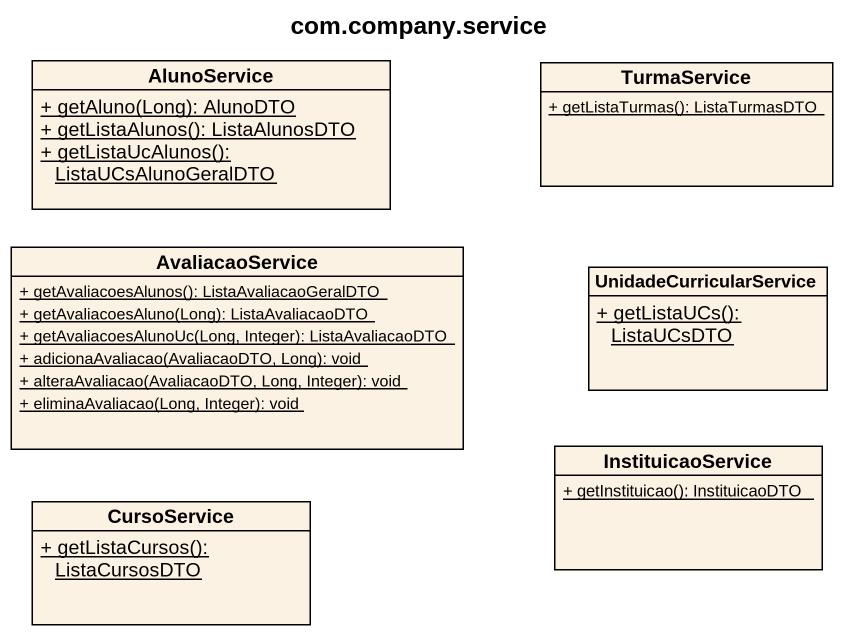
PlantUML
@startuml
title com.company.service
hide circle
hide empty members
skinparam classAttributeIconSize 0
class AlunoService {
  {static} + getAluno(Long): AlunoDTO
  {static} + getListaAlunos(): ListaAlunosDTO
  {static} + getListaUcAlunos(): ListaUCsAlunoGeralDTO
}
class TurmaService {
  {static} + getListaTurmas(): ListaTurmasDTO
}
class AvaliacaoService {
  {static} + getAvaliacoesAlunos(): ListaAvaliacaoGeralDTO
  {static} + getAvaliacoesAluno(Long): ListaAvaliacaoDTO
  {static} + getAvaliacoesAlunoUc(Long, Integer): ListaAvaliacaoDTO
  {static} + adicionaAvaliacao(AvaliacaoDTO, Long): void
  {static} + alteraAvaliacao(AvaliacaoDTO, Long, Integer): void
  {static} + eliminaAvaliacao(Long, Integer): void
}
class UnidadeCurricularService {
  {static} + getListaUCs(): ListaUCsDTO
}
class CursoService {
  {static} + getListaCursos(): ListaCursosDTO
}
class InstituicaoService {
  {static} + getInstituicao(): InstituicaoDTO
}
@enduml
